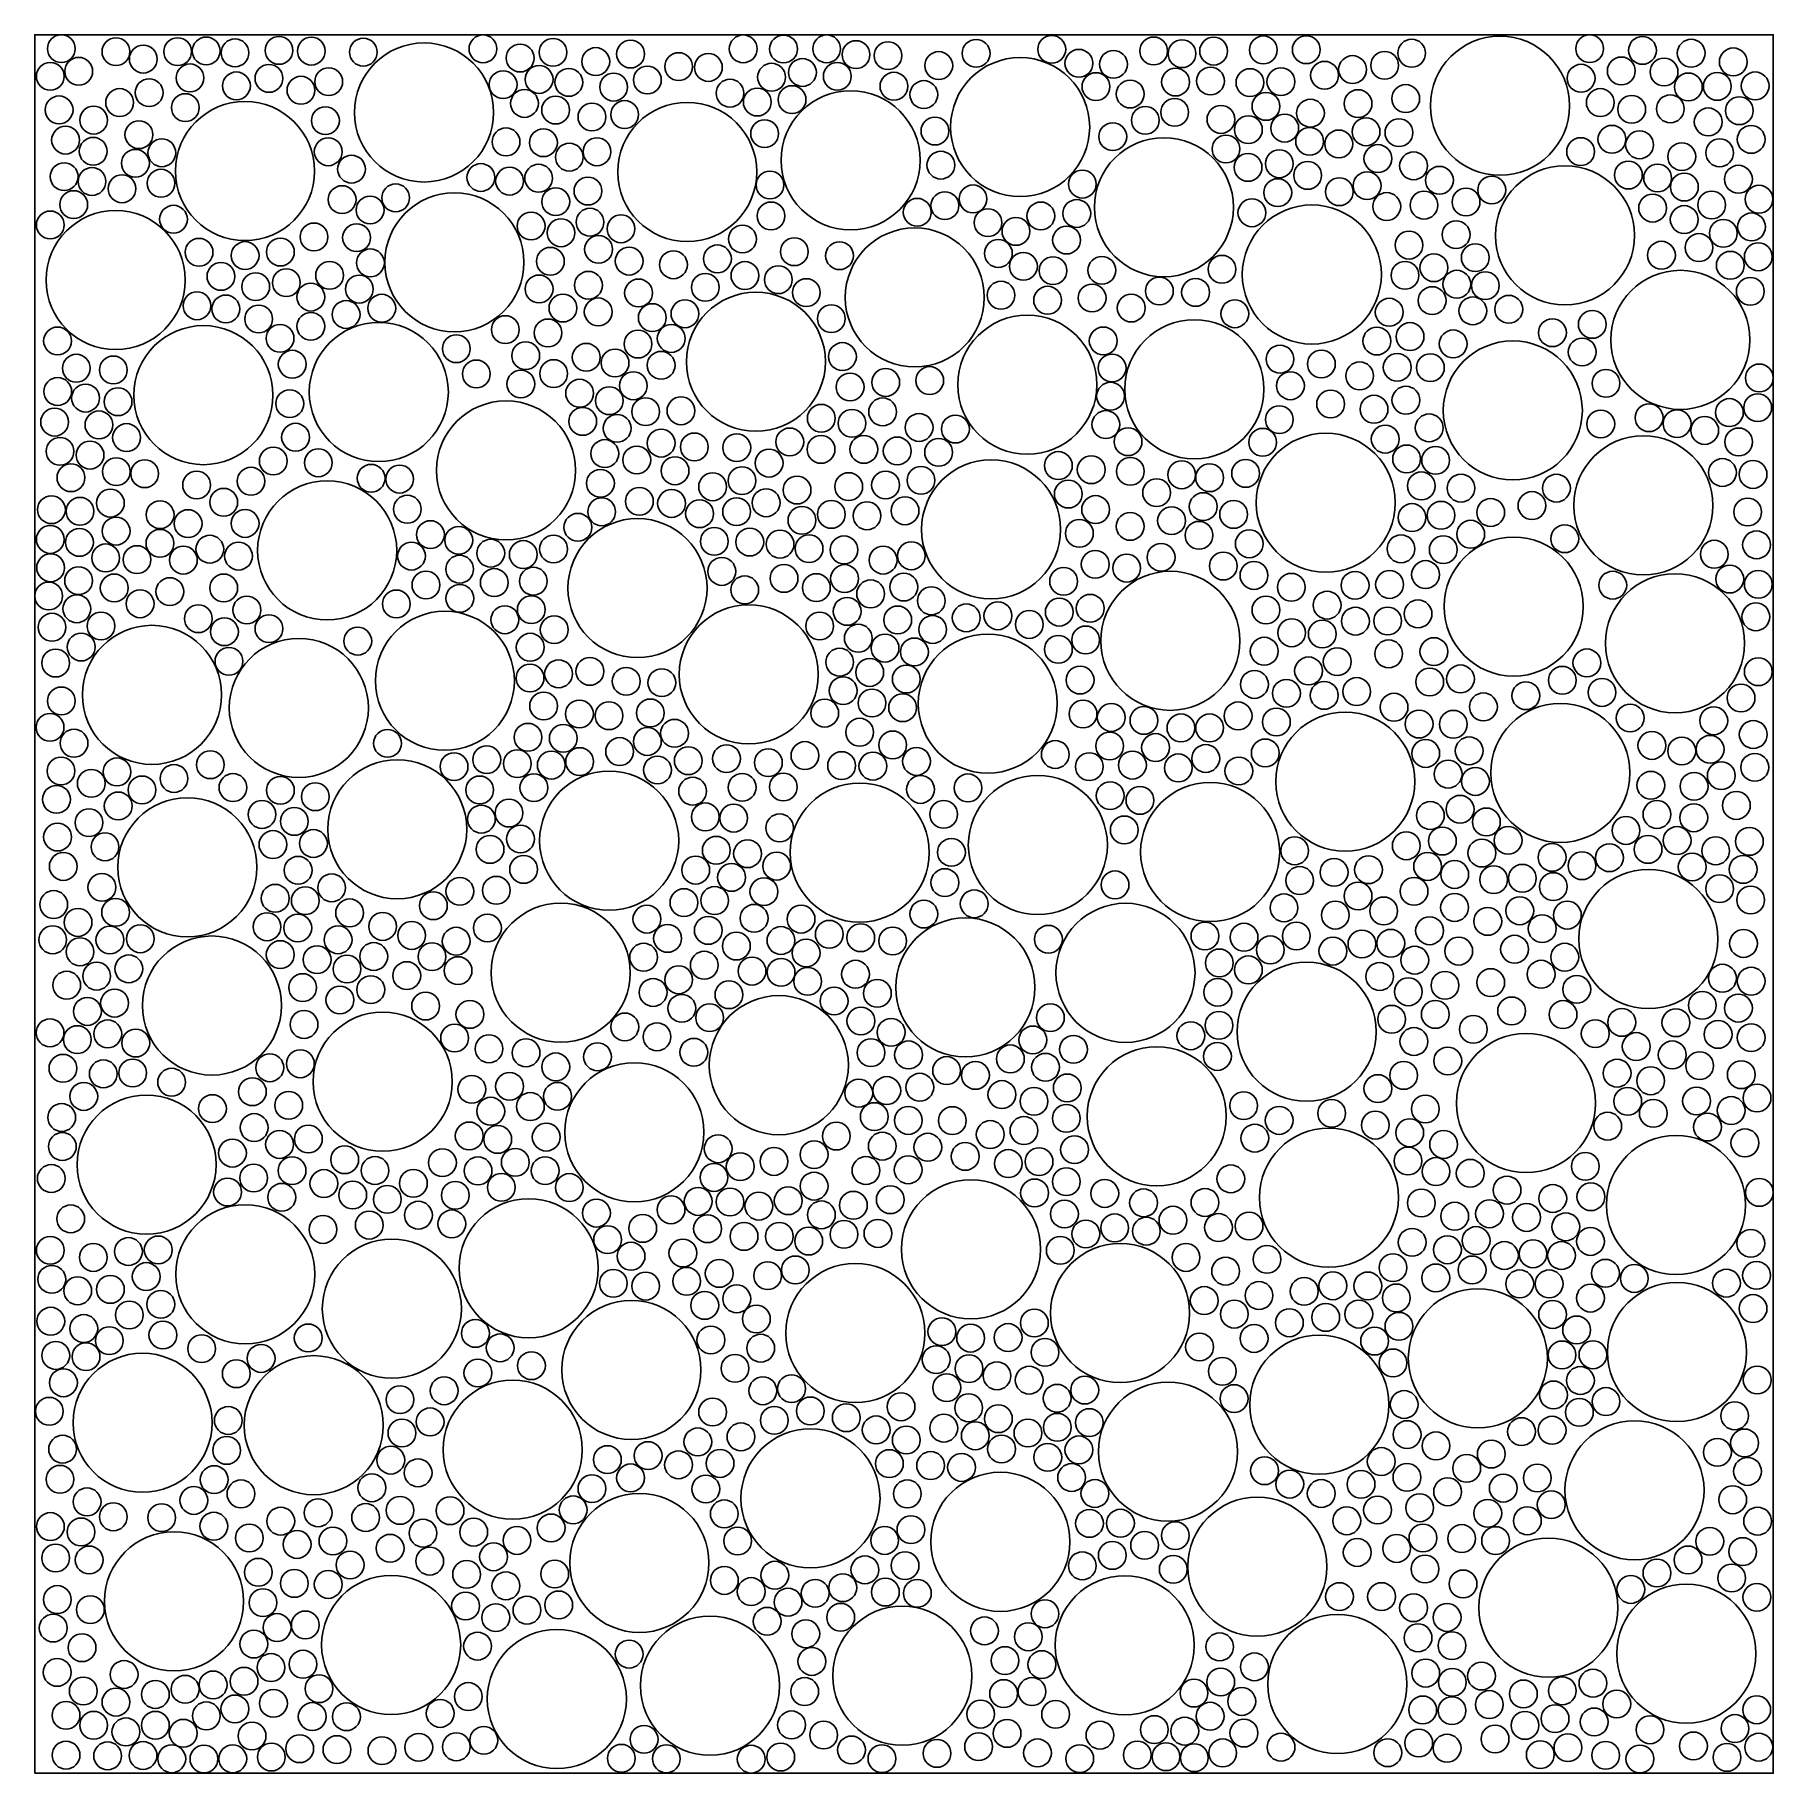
# Model space of a CAD drawing. Header units: metres. Extents: x 0 to 1000, y 0 to 1000.
import ezdxf

# ---------------------------------------------------------------- set-up
doc = ezdxf.new("R2010")
doc.units = ezdxf.units.M

msp = doc.modelspace()

# ---------------------------------------------------------------- linework, layer by layer
msp.add_lwpolyline([(0, 0), (1000, 0), (1000, 1000), (0, 1000), (0, 0)])
for centre, radius in [((15.3, 992), 8), ((46.7, 990.3), 8), ((62.4, 986), 8), ((82.2, 990.3), 8), ((98.6, 990.7), 8), ((115.2, 989.6), 8), ((140.5, 991), 8), ((159.1, 990.6), 8), ((189, 990), 8), ((223.9, 955.3), 40), ((257.8, 991.9), 8), ((279.2, 986.6), 8), ((298.1, 989.9), 8), ((322.7, 984.6), 8), ((342.7, 988.9), 8), ((407.5, 991.9), 8), ((430.7, 991.8), 8), ((455.5, 991.9), 8), ((472.4, 988.6), 8), ((490.8, 988), 8), ((520, 982.3), 8), ((541.5, 989.3), 8), ((585, 991.6), 8), ((600.6, 983.6), 8), ((620.5, 983), 8), ((643.6, 990.7), 8), ((659.9, 989.1), 8), ((678.1, 990.6), 8), ((706.7, 991.3), 8), ((731.4, 991.4), 8), ((776.5, 982.4), 8), ((792, 989.4), 8), ((842.8, 959.2), 40), ((894.4, 992), 8), ((924.8, 991), 8), ((952.8, 989.4), 8), ((977, 984.4), 8), ((8.9, 976.1), 8), ((25.3, 979), 8), ((89.3, 975.2), 8), ((134.7, 974.9), 8), ((169.1, 973), 8), ((290.1, 974.3), 8), ((307.2, 972.6), 8), ((352.4, 974), 8), ((370.4, 981.7), 8), ((387.5, 981.2), 8), ((423.8, 975.6), 8), ((441.6, 978.3), 8), ((461.6, 976.1), 8), ((566.8, 946.9), 40), ((656.2, 972.8), 8), ((676.3, 973.4), 8), ((699, 972.5), 8), ((716.8, 973), 8), ((741.9, 976.7), 8), ((758, 980), 8), ((889.5, 975), 8), ((912.6, 979.2), 8), ((937.2, 978.6), 8), ((65.8, 966.7), 8), ((116, 970.6), 8), ((153.1, 968.1), 8), ((269.4, 971.3), 8), ((333, 969.9), 8), ((399.9, 966.4), 8), ((435.6, 962.7), 8), ((494.2, 970.4), 8), ((511.4, 965.6), 8), ((610.4, 970.2), 8), ((630.1, 965.9), 8), ((788.6, 963.3), 8), ((951.2, 970), 8), ((967.8, 970.3), 8), ((989.6, 970.6), 8), ((14, 956.8), 8), ((48.8, 961), 8), ((86.6, 958.1), 8), ((120.9, 921.6), 40), ((281.7, 960.5), 8), ((299.6, 956.7), 8), ((320.5, 952.7), 8), ((339.3, 954.1), 8), ((375.3, 921.1), 40), ((415.6, 961.3), 8), ((469.3, 927.8), 40), ((655.7, 955.4), 8), ((708.2, 958.8), 8), ((733.8, 954.9), 8), ((761.2, 960.4), 8), ((900.5, 961), 8), ((918.6, 957.1), 8), ((940.8, 957.4), 8), ((980.5, 956.3), 8), ((33.9, 950.9), 8), ((59.9, 942.5), 8), ((167.2, 950.6), 8), ((419.8, 943.1), 8), ((517.8, 944.6), 8), ((638.8, 950.8), 8), ((682.3, 951.3), 8), ((698.1, 945.4), 8), ((719, 946.3), 8), ((765.8, 944.2), 8), ((784.7, 943.7), 8), ((962.6, 949.9), 8), ((17.7, 939.4), 8), ((33.6, 933), 8), ((73.1, 932.1), 8), ((168.8, 932.7), 8), ((271.1, 938.4), 8), ((292.6, 937.9), 8), ((323.4, 932.7), 8), ((649.5, 900.8), 40), ((620.1, 941.4), 8), ((685.2, 934.3), 8), ((733.3, 938.7), 8), ((750.1, 937.2), 8), ((889.2, 932.8), 8), ((907.2, 939.9), 8), ((923.1, 936.7), 8), ((969.2, 932.1), 8), ((987.3, 939.8), 8), ((57.9, 926.1), 8), ((182.2, 922.7), 8), ((307.5, 929.6), 8), ((521.2, 925), 8), ((697.9, 923.7), 8), ((715.9, 925.8), 8), ((772.6, 928.8), 8), ((793.1, 924.6), 8), ((947.4, 929.9), 8), ((16.9, 918.4), 8), ((32.9, 915.6), 8), ((72.6, 914.6), 8), ((256.6, 917.9), 8), ((273.1, 915.8), 8), ((289.8, 917.5), 8), ((422.9, 913.6), 8), ((602.6, 914.1), 8), ((732.2, 919.1), 8), ((766.4, 913.2), 8), ((808, 916.3), 8), ((880.2, 884.6), 40), ((916.7, 919.3), 8), ((933.5, 917.6), 8), ((948.9, 912.4), 8), ((980, 916.9), 8), ((22.4, 902.3), 8), ((50.2, 911.4), 8), ((176.8, 905.2), 8), ((207.6, 906.2), 8), ((299.7, 904), 8), ((318.2, 910.1), 8), ((539.7, 905.6), 8), ((715, 909.2), 8), ((750.4, 909.7), 8), ((799.1, 902), 8), ((823.3, 903.8), 8), ((838.1, 910.7), 8), ((964.6, 902.1), 8), ((991.8, 905.4), 8), ((79.8, 893.9), 8), ((192.9, 899.2), 8), ((241.4, 869.1), 40), ((319.4, 892.2), 8), ((423.5, 895.8), 8), ((507.6, 897.9), 8), ((523.5, 901.7), 8), ((578.7, 895.8), 8), ((599.4, 897.2), 8), ((700.1, 897.6), 8), ((734.6, 862.1), 40), ((777.7, 901.2), 8), ((930.6, 900.3), 8), ((948.8, 893.7), 8), ((8.9, 890.6), 8), ((46.5, 858.9), 40), ((160.6, 883.7), 8), ((185.1, 883.3), 8), ((285.5, 890), 8), ((302.7, 886.1), 8), ((337.2, 888.4), 8), ((407.1, 882.5), 8), ((548.3, 891.9), 8), ((564.4, 886.9), 8), ((817.6, 885), 8), ((971.3, 885.8), 8), ((987.5, 889.5), 8), ((94.5, 874.9), 8), ((121, 873), 8), ((141.3, 875), 8), ((324.3, 876.6), 8), ((436.9, 875.2), 8), ((462.9, 872.9), 8), ((506.2, 848.9), 40), ((554.3, 874.2), 8), ((593.5, 881.9), 8), ((790.5, 879), 8), ((935.7, 873.2), 8), ((957.3, 877.6), 8), ((991.4, 872.3), 8), ((193.1, 868.8), 8), ((296.6, 869.7), 8), ((341.9, 869.8), 8), ((367.4, 867.7), 8), ((392.7, 871.1), 8), ((568.7, 866.8), 8), ((585.7, 864.3), 8), ((613.8, 864.5), 8), ((682.9, 865.1), 8), ((804.8, 866), 8), ((828.6, 871.8), 8), ((975.3, 867.4), 8), ((107.1, 861), 8), ((127.1, 855.1), 8), ((144.7, 857.4), 8), ((169.6, 861.6), 8), ((186.7, 853.7), 8), ((290.1, 853.8), 8), ((318.5, 855.9), 8), ((385.7, 854.7), 8), ((408.5, 861.5), 8), ((427.7, 859.1), 8), ((646.9, 852.6), 8), ((788.2, 861.6), 8), ((818, 856.5), 8), ((834.4, 855.7), 8), ((946.6, 824.5), 40), ((986.8, 852.4), 8), ((93.3, 844.1), 8), ((109.9, 842.3), 8), ((158.8, 849.1), 8), ((199.6, 842.7), 8), ((303.8, 842.8), 8), ((347.3, 851.5), 8), ((414.8, 811.9), 40), ((443.8, 851.7), 8), ((555.8, 850.2), 8), ((582.6, 847.3), 8), ((608.2, 848.6), 8), ((630.7, 842.8), 8), ((667.7, 851.8), 8), ((803.8, 847.1), 8), ((847.9, 842.1), 8), ((128.8, 836.5), 8), ((158.8, 832.3), 8), ((179.1, 839.1), 8), ((324.1, 840.6), 8), ((355.2, 837.3), 8), ((374, 839.5), 8), ((458.2, 836.7), 8), ((690.3, 839.5), 8), ((779.1, 840.4), 8), ((827.2, 841.2), 8), ((895.9, 833.4), 8), ((13.1, 823.9), 8), ((97, 792.7), 40), ((141.1, 825.4), 8), ((197.9, 794.5), 40), ((270.7, 830.4), 8), ((295.2, 828.5), 8), ((347, 822.1), 8), ((366.1, 825.3), 8), ((570.9, 798.7), 40), ((614.6, 823.9), 8), ((667, 796.1), 40), ((772, 823.8), 8), ((791.1, 826.4), 8), ((815.9, 822.2), 8), ((873, 828.6), 8), ((242.5, 819.4), 8), ((282.4, 815.4), 8), ((317.2, 814.5), 8), ((464.6, 814.9), 8), ((716.3, 813.4), 8), ((850.2, 783.9), 40), ((890.1, 817.5), 8), ((23.9, 808.2), 8), ((45.2, 807.2), 8), ((148.1, 810.5), 8), ((254, 804.9), 8), ((298.5, 805.1), 8), ((333.8, 811.2), 8), ((360.3, 809.9), 8), ((619.7, 808.3), 8), ((740.1, 810.6), 8), ((762.1, 803.8), 8), ((783.7, 808.7), 8), ((802.8, 808.5), 8), ((992, 802.6), 8), ((13.2, 794.8), 8), ((279.6, 799.1), 8), ((313.4, 793.8), 8), ((344.3, 798.1), 8), ((469, 797.4), 8), ((489.5, 800), 8), ((514.8, 801.1), 8), ((618.8, 792.1), 8), ((722.3, 798.1), 8), ((903.8, 799.5), 8), ((29.2, 791), 8), ((47.9, 788.9), 8), ((146.7, 787.8), 8), ((330.5, 789.5), 8), ((351.4, 783.2), 8), ((371.7, 783.7), 8), ((487.7, 783.1), 8), ((745.4, 787.6), 8), ((770.4, 784.6), 8), ((788.7, 789.8), 8), ((974.8, 782.7), 8), ((991.1, 785.5), 8), ((11.4, 777.2), 8), ((36.9, 775.6), 8), ((271.1, 749.4), 40), ((315.2, 777.6), 8), ((335, 773.6), 8), ((452.4, 779.4), 8), ((470.1, 776.5), 8), ((508.7, 774.1), 8), ((529.6, 773.2), 8), ((616.1, 775.8), 8), ((715.9, 778.6), 8), ((802.1, 773.9), 8), ((900.8, 776.1), 8), ((928.6, 779.7), 8), ((944.7, 776.3), 8), ((960.6, 772.4), 8), ((52.8, 768.3), 8), ((150, 768.5), 8), ((360.3, 765.1), 8), ((379.4, 762.9), 8), ((403.8, 762.5), 8), ((434.3, 765.8), 8), ((628.9, 765.9), 8), ((706.3, 765.6), 8), ((742.6, 730.8), 40), ((776.8, 767.4), 8), ((980.1, 765.8), 8), ((14.5, 760.4), 8), ((31.8, 758.2), 8), ((137.2, 754.8), 8), ((163.1, 753.8), 8), ((327.9, 759.1), 8), ((346.3, 755.4), 8), ((422.4, 753.6), 8), ((452.3, 761.5), 8), ((476.9, 761.5), 8), ((496.1, 760.6), 8), ((519.9, 759.8), 8), ((588.8, 752.2), 8), ((789.1, 756), 8), ((805.8, 755.2), 8), ((925.3, 729.3), 40), ((20.8, 745.2), 8), ((46.9, 748.7), 8), ((63.2, 747.5), 8), ((124.4, 743.2), 8), ((193.5, 744.9), 8), ((209.9, 744.4), 8), ((325.4, 742), 8), ((368.3, 749.2), 8), ((406.8, 743.5), 8), ((509.8, 743.7), 8), ((550.1, 715.5), 40), ((607.7, 749.8), 8), ((630.2, 748.9), 8), ((659.7, 746.9), 8), ((675.8, 745.2), 8), ((696.5, 747.7), 8), ((970.8, 748.2), 8), ((988.4, 747.1), 8), ((93.1, 741), 8), ((168.2, 703.4), 40), ((389.9, 740), 8), ((438.5, 738.1), 8), ((468.2, 740.1), 8), ((489.4, 741), 8), ((594.5, 735.8), 8), ((645.3, 736.6), 8), ((797.6, 740.5), 8), ((820.4, 739.2), 8), ((875.3, 739.2), 8), ((9.6, 726.8), 8), ((26, 725.9), 8), ((43.5, 730.6), 8), ((72.1, 723.9), 8), ((108.7, 731.1), 8), ((214.3, 727.1), 8), ((326.1, 725.6), 8), ((347.8, 731.6), 8), ((366.3, 730.4), 8), ((382.4, 724.5), 8), ((403.7, 725.7), 8), ((420.7, 730.8), 8), ((458.2, 724.1), 8), ((478.7, 723.3), 8), ((500.6, 726.2), 8), ((610.2, 726.9), 8), ((672.1, 728.6), 8), ((689.6, 724.1), 8), ((792.2, 722.3), 8), ((808.9, 723.6), 8), ((837.5, 725.2), 8), ((861.2, 729.2), 8), ((985.3, 725.5), 8), ((46.8, 714.5), 8), ((88.2, 718.8), 8), ((121, 718.9), 8), ((227.6, 712.5), 8), ((312.4, 716.7), 8), ((346.7, 681.7), 40), ((441.3, 720.7), 8), ((600.9, 713.2), 8), ((630.1, 717.2), 8), ((653.9, 720.5), 8), ((669.7, 712.1), 8), ((826, 712.7), 8), ((8.9, 709.7), 8), ((25.7, 708), 8), ((72, 707.5), 8), ((100.7, 704.1), 8), ((243.9, 709.2), 8), ((298.4, 704.2), 8), ((390.9, 708.6), 8), ((411.3, 708.2), 8), ((428.7, 707), 8), ((445.4, 704.4), 8), ((465.5, 703.7), 8), ((698.6, 707.2), 8), ((785.9, 704.3), 8), ((810.2, 703.8), 8), ((850.7, 671.1), 40), ((880.1, 710.1), 8), ((990.4, 706.6), 8), ((9.1, 693.4), 8), ((40.8, 699.1), 8), ((58.8, 698.1), 8), ((85.5, 697.8), 8), ((117.2, 700.1), 8), ((216.7, 700.1), 8), ((244.4, 692.6), 8), ((262.3, 701.8), 8), ((281, 701), 8), ((488, 697.8), 8), ((504.2, 700.3), 8), ((610, 695.4), 8), ((628.1, 693.2), 8), ((647.9, 699.4), 8), ((683.7, 694.4), 8), ((966.1, 701.2), 8), ((25.2, 686), 8), ((225, 683.5), 8), ((264.3, 684.9), 8), ((286.8, 685.7), 8), ((395.2, 691.3), 8), ((431, 687.3), 8), ((449.6, 682), 8), ((465.8, 687.2), 8), ((499.9, 682.3), 8), ((591.8, 685.6), 8), ((653.2, 651.4), 40), ((701.3, 689), 8), ((722.8, 682.2), 8), ((759.5, 683.3), 8), ((779.3, 683.8), 8), ((800, 689.5), 8), ((907.7, 683.4), 8), ((943.5, 650), 40), ((975, 686.9), 8), ((991.4, 683.9), 8), ((8, 677.2), 8), ((45.7, 681.8), 8), ((60.6, 672.7), 8), ((77.7, 679.7), 8), ((108.7, 681.8), 8), ((208, 672.6), 8), ((244.5, 675.8), 8), ((408.4, 680.7), 8), ((480.8, 678.4), 8), ((515.7, 674.4), 8), ((24.2, 669.8), 8), ((94.1, 664.1), 8), ((122, 669.1), 8), ((270.4, 663.5), 8), ((285.6, 669.3), 8), ((410.7, 632.1), 40), ((467.3, 668.3), 8), ((496.4, 663.4), 8), ((535.8, 664.6), 8), ((554, 665.8), 8), ((589.3, 667.9), 8), ((607.1, 670.1), 8), ((708.2, 669.1), 8), ((743.4, 671.9), 8), ((759.7, 662.7), 8), ((778.2, 662.8), 8), ((795.7, 666.9), 8), ((990, 665.2), 8), ((9.9, 659.2), 8), ((67.4, 620.3), 40), ((38.1, 659.9), 8), ((109.1, 656.6), 8), ((134.7, 658.4), 8), ((235.9, 628.4), 40), ((298.8, 657.8), 8), ((451.5, 659.9), 8), ((473.7, 652.9), 8), ((516.5, 657.9), 8), ((572.1, 660.8), 8), ((723, 656), 8), ((740.6, 655.3), 8), ((26.7, 647.8), 8), ((151.9, 612.8), 40), ((185.8, 651.2), 8), ((285, 647.7), 8), ((489.1, 647.2), 8), ((506, 645), 8), ((548.2, 615.3), 40), ((588.8, 646.5), 8), ((604.5, 651.9), 8), ((707.2, 645.4), 8), ((778.8, 643.9), 8), ((804.8, 645.2), 8), ((12, 638.6), 8), ((111.7, 639.6), 8), ((301.3, 632.4), 8), ((319.3, 633.8), 8), ((463, 639.1), 8), ((480.3, 633.2), 8), ((732.7, 634.1), 8), ((749.2, 639.4), 8), ((892.8, 638.7), 8), ((991.4, 633.6), 8), ((284.9, 630), 8), ((340.2, 628.1), 8), ((360.7, 627.3), 8), ((465, 622.7), 8), ((501.3, 629.4), 8), ((601.3, 628.8), 8), ((701.6, 626.3), 8), ((760.4, 622.2), 8), ((802.4, 627.7), 8), ((820.1, 629.5), 8), ((878.7, 628.7), 8), ((15.3, 616.8), 8), ((292.7, 613.9), 8), ((481.6, 615.6), 8), ((499.2, 612.9), 8), ((720, 621.2), 8), ((741.7, 620), 8), ((781.9, 613.2), 8), ((833.3, 613.4), 8), ((857.7, 619.8), 8), ((901.5, 621.7), 8), ((981.5, 618.5), 8), ((313.3, 609.3), 8), ((330.3, 608.3), 8), ((354.1, 609.9), 8), ((454.4, 609.8), 8), ((603, 609.3), 8), ((619.2, 607.3), 8), ((638, 605.6), 8), ((692.2, 608.2), 8), ((714.2, 604.7), 8), ((753.8, 570.4), 40), ((796.3, 603.5), 8), ((816, 603.4), 8), ((877.5, 575.4), 40), ((917.7, 607), 8), ((965.8, 605.4), 8), ((8.8, 601.6), 8), ((22.6, 592.5), 8), ((202.9, 592.4), 8), ((283.7, 595.9), 8), ((304, 595.3), 8), ((352.4, 593.5), 8), ((368, 598.2), 8), ((474.5, 598.8), 8), ((659.3, 601.3), 8), ((675.8, 601.3), 8), ((988.5, 597.5), 8), ((260, 583), 8), ((336.4, 587.7), 8), ((375.9, 582.4), 8), ((397.9, 583.6), 8), ((443, 585.4), 8), ((493.5, 591.5), 8), ((507.2, 582), 8), ((587, 586), 8), ((618.3, 590.9), 8), ((644.7, 590), 8), ((673.6, 583.7), 8), ((707.8, 586.9), 8), ((800.1, 586.6), 8), ((825.1, 588.1), 8), ((930.2, 591.2), 8), ((947.4, 588), 8), ((963.7, 589), 8), ((15.1, 576.5), 8), ((47.3, 576), 8), ((80.1, 572.2), 8), ((101, 580.1), 8), ((208.5, 543), 40), ((241.2, 579), 8), ((277.6, 580.7), 8), ((297.1, 579.9), 8), ((313.4, 581.9), 8), ((358.2, 577.1), 8), ((422, 581.3), 8), ((464.1, 579.6), 8), ((482.1, 579.3), 8), ((606.6, 579), 8), ((631.4, 579.9), 8), ((657.8, 578.3), 8), ((692.6, 576.5), 8), ((813, 574.7), 8), ((970.1, 573.8), 8), ((989.4, 578.6), 8), ((32.5, 569.4), 8), ((61.7, 565.6), 8), ((114, 567), 8), ((141.3, 565.4), 8), ((255.9, 565.6), 8), ((287.1, 566.9), 8), ((330.4, 536.4), 40), ((378.4, 564.9), 8), ((406.9, 567.1), 8), ((430.6, 567.3), 8), ((509.5, 565.9), 8), ((536.8, 566.8), 8), ((577, 533.9), 40), ((618.6, 562.3), 8), ((828.7, 570.5), 8), ((929.6, 568.3), 8), ((954.5, 567.7), 8), ((12.5, 560.2), 8), ((48, 556.4), 8), ((87.8, 521.1), 40), ((161.4, 561.7), 8), ((272.8, 552.3), 8), ((474.5, 529.6), 40), ((635.7, 559.6), 8), ((676.1, 529.9), 40), ((819.9, 554.5), 8), ((978.8, 556.7), 8), ((31.2, 546.8), 8), ((130.7, 551.5), 8), ((149.3, 547.5), 8), ((256.9, 548.8), 8), ((385.7, 550.1), 8), ((402, 549.4), 8), ((428.5, 543.8), 8), ((522.8, 551.6), 8), ((626.7, 542.6), 8), ((802.8, 550.9), 8), ((835, 547.2), 8), ((915.3, 542.3), 8), ((933.1, 551.5), 8), ((954.3, 549.6), 8), ((13.1, 538.5), 8), ((40.4, 532.9), 8), ((137, 534.2), 8), ((160.3, 534.8), 8), ((279.4, 537.4), 8), ((788.9, 533.5), 8), ((809.7, 536.2), 8), ((847.5, 536.6), 8), ((944.7, 536.5), 8), ((986.3, 536), 8), ((261.9, 531.4), 8), ((392, 530.9), 8), ((410, 528.9), 8), ((527.3, 529.7), 8), ((724.7, 530.6), 8), ((832.4, 529.3), 8), ((872.8, 526.8), 8), ((905.8, 526.6), 8), ((928, 531.4), 8), ((966.9, 530.6), 8), ((16.4, 521.6), 8), ((151.5, 519.4), 8), ((281.2, 519.9), 8), ((380.2, 519.5), 8), ((400.8, 515.3), 8), ((426.8, 521.8), 8), ((523.5, 512.3), 8), ((727.6, 513.5), 8), ((747.4, 518.2), 8), ((767.2, 519.7), 8), ((801.2, 521.6), 8), ((816.8, 517), 8), ((839.2, 514), 8), ((855.7, 514.8), 8), ((890, 522), 8), ((953.4, 521.3), 8), ((982.7, 519.9), 8), ((38.6, 509.6), 8), ((138.3, 503.3), 8), ((170.8, 509.3), 8), ((244.5, 507.3), 8), ((265.5, 507.9), 8), ((391.1, 502), 8), ((419.4, 507.1), 8), ((621.4, 511), 8), ((761.2, 504.6), 8), ((793.4, 507.3), 8), ((873.5, 510), 8), ((928.2, 479.9), 40), ((969.2, 508.8), 8), ((987, 502.3), 8), ((10.9, 499.7), 8), ((46.5, 495.2), 8), ((155.6, 501.9), 8), ((181.1, 494.9), 8), ((229.3, 499), 8), ((302.5, 460.5), 40), ((373.4, 500.8), 8), ((511.4, 494.2), 8), ((540.4, 500.1), 8), ((627.4, 460.4), 40), ((718.6, 497.8), 8), ((748.1, 493.6), 8), ((775.9, 496), 8), ((816.7, 498), 8), ((854.2, 496.1), 8), ((881.6, 493.6), 8), ((24.9, 489.4), 8), ((133.6, 486.9), 8), ((151.3, 486.2), 8), ((200.1, 487.1), 8), ((260.4, 486.2), 8), ((352.1, 491.3), 8), ((387.4, 484.8), 8), ((413.8, 491.8), 8), ((440.8, 491.3), 8), ((457, 482.6), 8), ((535.3, 452), 40), ((802.3, 484.6), 8), ((835.8, 490), 8), ((867.1, 485.8), 8), ((10.3, 479.4), 8), ((26, 472.5), 8), ((43.2, 479.3), 8), ((60.7, 480), 8), ((101.9, 441.6), 40), ((174.5, 479.4), 8), ((216.8, 481.9), 8), ((242.4, 478.6), 8), ((364, 480.2), 8), ((403.6, 475.8), 8), ((429.2, 479), 8), ((475.1, 480.6), 8), ((493.5, 478.7), 8), ((583.1, 479.7), 8), ((673.1, 481.6), 8), ((695.6, 480.9), 8), ((710.7, 473.6), 8), ((725.7, 481.6), 8), ((746.7, 472.9), 8), ((763.4, 477), 8), ((780, 477.4), 8), ((819.1, 472.9), 8), ((851.2, 474), 8), ((982.9, 477.3), 8), ((54.1, 462.7), 8), ((141.2, 470.9), 8), ((162.4, 468), 8), ((179.6, 462.6), 8), ((195, 469.8), 8), ((228.5, 469.7), 8), ((350.2, 469.4), 8), ((385.1, 464.8), 8), ((443.7, 471.8), 8), ((681.4, 466.1), 8), ((698.1, 462.1), 8), ((793.8, 467.7), 8), ((880.1, 469.4), 8), ((18.4, 453.3), 8), ((35.6, 458.5), 8), ((214, 458.8), 8), ((243.5, 461.7), 8), ((370.4, 456.4), 8), ((412.6, 461.4), 8), ((429.3, 460.7), 8), ((444.6, 455.5), 8), ((472.1, 459.6), 8), ((731.6, 426.5), 40), ((773.6, 458.3), 8), ((811.2, 453.2), 8), ((837.5, 454.8), 8), ((866.5, 459.6), 8), ((970.8, 457.3), 8), ((987.3, 455.6), 8), ((45.9, 443), 8), ((154.1, 451.9), 8), ((175.5, 444.8), 8), ((193.3, 450.7), 8), ((355.7, 449.1), 8), ((399.3, 447.8), 8), ((459.8, 444.2), 8), ((484.7, 448.6), 8), ((680.5, 449.2), 8), ((790.1, 449.5), 8), ((887, 450.9), 8), ((30.3, 438.2), 8), ((224.8, 441.3), 8), ((250.3, 436.5), 8), ((372.2, 440), 8), ((388.2, 434.6), 8), ((428, 407.3), 40), ((475.2, 432.7), 8), ((584.2, 434.6), 8), ((780.5, 433.7), 8), ((805.6, 436.5), 8), ((849.5, 438.5), 8), ((879.1, 436.4), 8), ((959.2, 441.7), 8), ((980, 440.1), 8), ((8.8, 425.9), 8), ((42, 425.3), 8), ((154.9, 430.7), 8), ((200.1, 397.8), 40), ((241.5, 422.9), 8), ((339.4, 429.3), 8), ((357.9, 423.6), 8), ((492.6, 426.2), 8), ((665, 424.2), 8), ((681.2, 430.2), 8), ((827.5, 427.9), 8), ((897.6, 425.4), 8), ((912.9, 431.9), 8), ((944, 431.7), 8), ((968.3, 425), 8), ((987.3, 423.1), 8), ((24.5, 422), 8), ((58.1, 420), 8), ((261.3, 416.7), 8), ((282.6, 414.4), 8), ((323.7, 412.1), 8), ((379.1, 414.7), 8), ((481, 414.5), 8), ((502.6, 413.2), 8), ((574.1, 421.8), 8), ((597.5, 416.4), 8), ((680.3, 412.3), 8), ((793.3, 420.9), 8), ((857.8, 385.5), 40), ((921.2, 418), 8), ((941.9, 413.2), 8), ((16.2, 405.5), 8), ((39.4, 402.3), 8), ((56.3, 402.8), 8), ((135.2, 405.8), 8), ((152.8, 408.1), 8), ((299.7, 406.3), 8), ((524.5, 404.2), 8), ((561.2, 410.9), 8), ((581.4, 406.1), 8), ((645.4, 377.9), 40), ((812.8, 409.7), 8), ((910.2, 402.7), 8), ((957.7, 407), 8), ((78.7, 397.5), 8), ((251.4, 393.4), 8), ((273.1, 395.1), 8), ((344.9, 368.7), 40), ((490.1, 392.7), 8), ((509.1, 394.6), 8), ((541.1, 401.4), 8), ((593.9, 394.2), 8), ((772.6, 393.8), 8), ((787.4, 401.4), 8), ((929.5, 398.3), 8), ((981.6, 401.8), 8), ((28.2, 389.3), 8), ((64.3, 350.1), 40), ((102.2, 382.3), 8), ((125.2, 392), 8), ((146.1, 384.2), 8), ((285.1, 383.5), 8), ((300.7, 389.4), 8), ((474, 391.2), 8), ((556.3, 390.4), 8), ((574.8, 386.5), 8), ((695.4, 384), 8), ((799.9, 382.1), 8), ((916.3, 386.5), 8), ((955.9, 386.7), 8), ((990.7, 388.4), 8), ((15.5, 377.2), 8), ((262.3, 380.8), 8), ((482.9, 377.7), 8), ((502.5, 375.5), 8), ((527.8, 375.4), 8), ((593.4, 376.7), 8), ((715.8, 375.5), 8), ((746, 379.6), 8), ((771.1, 372.8), 8), ((904.8, 372.2), 8), ((931, 379.6), 8), ((975.8, 381.2), 8), ((126.2, 371.4), 8), ((157.4, 364.8), 8), ((249.9, 366.6), 8), ((266.3, 364.6), 8), ((294.2, 365.9), 8), ((461.1, 366.5), 8), ((549.6, 367.4), 8), ((569, 369.7), 8), ((701.8, 365.3), 8), ((744.4, 331.1), 40), ((790.9, 368.4), 8), ((962.2, 371.7), 8), ((983.7, 362.6), 8), ((15.9, 360.5), 8), ((113.7, 356.7), 8), ((140.8, 361.7), 8), ((178.3, 352.9), 8), ((393.1, 359.2), 8), ((448.3, 355.8), 8), ((487.5, 360.7), 8), ((513.7, 360.1), 8), ((535.2, 354.8), 8), ((598.1, 358.7), 8), ((789.9, 352.2), 8), ((810.4, 361.7), 8), ((944.1, 326.9), 40), ((9.5, 342.1), 8), ((125.9, 342.4), 8), ((148, 346.6), 8), ((195.7, 346.7), 8), ((234.5, 351.2), 8), ((255, 346.5), 8), ((276.4, 351.4), 8), ((293.6, 346.6), 8), ((390.7, 342.7), 8), ((405.8, 348.9), 8), ((425.2, 351.9), 8), ((478.1, 346.7), 8), ((502.4, 347.1), 8), ((560, 350.7), 8), ((577.7, 351.8), 8), ((806, 346.1), 8), ((825.7, 345.1), 8), ((891.9, 349.1), 8), ((110.9, 334.3), 8), ((166.3, 339.2), 8), ((182.9, 332.6), 8), ((217.8, 339.3), 8), ((241.9, 332.4), 8), ((268.4, 337), 8), ((307.5, 336.9), 8), ((448.3, 337.7), 8), ((538.5, 301.4), 40), ((575.1, 333.8), 8), ((593.4, 340.3), 8), ((615.5, 333.5), 8), ((688, 341.9), 8), ((846.9, 335.4), 8), ((992, 334.1), 8), ((142.1, 331.3), 8), ((202.8, 330.1), 8), ((284.1, 290.5), 40), ((323.1, 322.2), 8), ((366, 324.1), 8), ((381.6, 328.9), 8), ((399.9, 328.6), 8), ((416.5, 326.2), 8), ((433.4, 329.3), 8), ((470.9, 326.7), 8), ((492.1, 329.9), 8), ((637.8, 328.1), 8), ((673.1, 328.3), 8), ((797.6, 328), 8), ((873.2, 330.6), 8), ((895.1, 331.6), 8), ((20.7, 318.9), 8), ((121.1, 287), 40), ((165.8, 312.8), 8), ((192.4, 315.3), 8), ((220.7, 321), 8), ((239.9, 316), 8), ((349.7, 313.4), 8), ((387, 313.2), 8), ((452.5, 321.2), 8), ((592.3, 321.7), 8), ((621.2, 313.7), 8), ((654.7, 318.1), 8), ((680.9, 313.9), 8), ((698.5, 314.8), 8), ((816.8, 320.4), 8), ((836.8, 321.8), 8), ((858.1, 319.7), 8), ((880.7, 314.3), 8), ((329.5, 306.9), 8), ((408, 308.8), 8), ((428.3, 308.8), 8), ((445.2, 306.1), 8), ((465.5, 310), 8), ((485, 310.5), 8), ((604.6, 310.2), 8), ((639.4, 311.8), 8), ((792.3, 305.4), 8), ((829.1, 306.4), 8), ((894.9, 305.9), 8), ((987.1, 304.8), 8), ((8.9, 300.8), 8), ((33.7, 296.7), 8), ((53.9, 300.1), 8), ((71, 301), 8), ((205.4, 267.2), 40), ((343, 297.4), 8), ((372.8, 299.2), 8), ((589.9, 300.8), 8), ((624.3, 264.7), 40), ((662.2, 296.7), 8), ((708.8, 295.6), 8), ((812.6, 301.1), 8), ((845.4, 297.8), 8), ((861.8, 298.8), 8), ((878.2, 297.8), 8), ((9.8, 284.1), 8), ((64.1, 285.7), 8), ((375, 283), 8), ((393.7, 287.5), 8), ((421.6, 286.2), 8), ((437.5, 289.5), 8), ((472, 253.2), 40), ((685, 288.8), 8), ((781.3, 290.8), 8), ((805.9, 284.9), 8), ((826.8, 289.5), 8), ((903.5, 287.6), 8), ((920.1, 284.6), 8), ((990.4, 286.4), 8), ((24.7, 277.5), 8), ((43.5, 278.3), 8), ((332.8, 281.8), 8), ((351.4, 280.2), 8), ((403.8, 272.9), 8), ((704.2, 274.8), 8), ((730.2, 277.2), 8), ((746.7, 280.4), 8), ((766.8, 280.3), 8), ((783.2, 273.4), 8), ((854.2, 281.5), 8), ((871.1, 281.5), 8), ((894.9, 273.3), 8), ((944.6, 242.3), 40), ((973.1, 281.9), 8), ((54.4, 263.6), 8), ((72.5, 269.7), 8), ((343.2, 232), 40), ((385.4, 269.1), 8), ((672.7, 271.9), 8), ((690, 264.1), 8), ((742.6, 262.2), 8), ((761.6, 264.1), 8), ((830.1, 238.7), 40), ((873.1, 263.9), 8), ((988.4, 267.3), 8), ((9.2, 260), 8), ((28.2, 255.8), 8), ((73.7, 252.1), 8), ((253.5, 253), 8), ((415.1, 261.3), 8), ((521.8, 254), 8), ((575, 259), 8), ((721.7, 259.1), 8), ((784.7, 257.1), 8), ((886.9, 255), 8), ((42.9, 248.8), 8), ((96, 244.2), 8), ((157.3, 250.4), 8), ((267.7, 244.7), 8), ((388.9, 249.2), 8), ((417.6, 244.5), 8), ((538.3, 250.3), 8), ((559.9, 250.6), 8), ((581.1, 242.1), 8), ((670, 245.2), 8), ((701.4, 250.1), 8), ((738.9, 212), 40), ((770.7, 248.6), 8), ((12.1, 240.3), 8), ((29.5, 239.6), 8), ((62, 201.6), 40), ((160.5, 200.2), 40), ((130.2, 238.6), 8), ((285.7, 234.4), 8), ((402.8, 232.9), 8), ((518.5, 237.9), 8), ((537.4, 232.7), 8), ((781.3, 236), 8), ((878.5, 240.6), 8), ((896.3, 240.7), 8), ((16.5, 224.6), 8), ((115.9, 229.8), 8), ((254.9, 230.2), 8), ((553.5, 228.6), 8), ((572, 226.1), 8), ((683.1, 231.2), 8), ((889.1, 225.9), 8), ((990.8, 226.2), 8), ((210.1, 214.9), 8), ((235.5, 220), 8), ((274.9, 186.1), 40), ((418.8, 220), 8), ((435.3, 221.2), 8), ((524.6, 221.8), 8), ((588.1, 215.7), 8), ((604, 220.4), 8), ((651.9, 185), 40), ((689.9, 215.5), 8), ((787.7, 212.1), 8), ((873.6, 217.6), 8), ((903.8, 213.8), 8), ((8.4, 208.2), 8), ((111.3, 202.9), 8), ((227.4, 202.1), 8), ((389.9, 207.8), 8), ((425.4, 203), 8), ((446.1, 208.4), 8), ((466.8, 204.5), 8), ((498.3, 210.8), 8), ((537.2, 210.2), 8), ((554.3, 203.9), 8), ((888.5, 207.6), 8), ((977.8, 205.6), 8), ((211.2, 195.7), 8), ((406.2, 193.5), 8), ((484, 197.5), 8), ((522.9, 198.5), 8), ((541, 194.1), 8), ((571.3, 195.7), 8), ((588.2, 199), 8), ((606.6, 201.7), 8), ((789.4, 194.8), 8), ((855.2, 196.5), 8), ((872.8, 197.3), 8), ((920.2, 162.8), 40), ((16, 186.4), 8), ((110.4, 185.7), 8), ((352.8, 182.7), 8), ((381.4, 190.6), 8), ((446.2, 158.1), 40), ((501.3, 191.7), 8), ((556.1, 186.5), 8), ((600.6, 186), 8), ((806, 188.3), 8), ((837.8, 183.6), 8), ((967.9, 184.6), 8), ((983.5, 190), 8), ((204.8, 180.1), 8), ((220.5, 172.8), 8), ((329.4, 180.4), 8), ((370.3, 177.4), 8), ((394.2, 178.2), 8), ((491.6, 178.1), 8), ((515.3, 177), 8), ((533.1, 175.9), 8), ((582.7, 181.7), 8), ((707.4, 174), 8), ((774.5, 179.3), 8), ((823.7, 175.4), 8), ((985.2, 173.6), 8), ((14.5, 169.1), 8), ((103.2, 168.9), 8), ((193.9, 164.2), 8), ((320.5, 163.7), 8), ((342.7, 169.9), 8), ((386, 163.5), 8), ((555.4, 133.1), 40), ((596.4, 170.1), 8), ((721.9, 166.3), 8), ((762.9, 166.2), 8), ((789.3, 170.2), 8), ((844.7, 164), 8), ((864.3, 169.8), 8), ((30.1, 156.1), 8), ((91.5, 156.9), 8), ((118.6, 160.7), 8), ((347.8, 121), 40), ((501.9, 160.7), 8), ((609.8, 160.9), 8), ((740, 160.9), 8), ((796.6, 152.7), 8), ((812.7, 161.9), 8), ((872.3, 154.5), 8), ((976.7, 157.3), 8), ((45.2, 147.5), 8), ((73, 147), 8), ((103, 142.1), 8), ((141.5, 145), 8), ((163, 149.8), 8), ((190.3, 147.1), 8), ((210.1, 151.2), 8), ((238.9, 151), 8), ((309.7, 151.5), 8), ((396.6, 149.2), 8), ((606.7, 143.7), 8), ((624.5, 143.8), 8), ((703.2, 118.8), 40), ((754.7, 145.2), 8), ((772.4, 151.4), 8), ((835.8, 149.5), 8), ((858.6, 145.2), 8), ((991, 145), 8), ((9, 141.9), 8), ((26.6, 138.8), 8), ((123.4, 135.3), 8), ((171.5, 133.6), 8), ((223.3, 138.1), 8), ((252.5, 138.7), 8), ((277.4, 133.9), 8), ((297, 141.1), 8), ((404.3, 133.6), 8), ((488.9, 133.9), 8), ((504, 140.1), 8), ((656.1, 136.7), 8), ((798.5, 135.3), 8), ((820.8, 135), 8), ((840.3, 133.8), 8), ((963.5, 133.4), 8), ((12, 123.8), 8), ((31.3, 122.7), 8), ((80.1, 98.9), 40), ((150.9, 131.6), 8), ((204.4, 129.4), 8), ((227.2, 122), 8), ((263.9, 124.5), 8), ((619.8, 125.3), 8), ((638.4, 131.1), 8), ((760.7, 127), 8), ((783.4, 129.3), 8), ((870.7, 95.2), 40), ((951, 122.7), 8), ((982.4, 127.5), 8), ((128.6, 115.6), 8), ((181.4, 119.8), 8), ((248.4, 114.4), 8), ((299.1, 114.6), 8), ((425.7, 113.9), 8), ((477.5, 117), 8), ((500.6, 119.4), 8), ((602.6, 119.3), 8), ((654.9, 117.3), 8), ((799.7, 117.5), 8), ((933.1, 115.2), 8), ((976.1, 112.3), 8), ((149.3, 109.2), 8), ((168.8, 108.6), 8), ((205, 73.8), 40), ((271, 107.8), 8), ((396.7, 110.9), 8), ((412.1, 104.5), 8), ((448.9, 103.5), 8), ((464.8, 106.7), 8), ((489.3, 104.2), 8), ((507.7, 103.5), 8), ((627, 73.6), 40), ((821.6, 108.9), 8), ((918.1, 105.7), 8), ((13, 99.9), 8), ((32, 94.1), 8), ((131.3, 98.1), 8), ((247.8, 96.2), 8), ((283.1, 93.8), 8), ((301.4, 96.8), 8), ((433.3, 98.4), 8), ((750.5, 101.6), 8), ((774.7, 101.6), 8), ((793.1, 95.2), 8), ((950, 68.8), 40), ((990.6, 101.2), 8), ((10.6, 83.5), 8), ((139.4, 83.8), 8), ((155.6, 85.3), 8), ((265.2, 89.5), 8), ((388.4, 50.4), 40), ((421.3, 87.4), 8), ((463.6, 89.7), 8), ((499, 56.1), 40), ((581.1, 91.7), 8), ((749.3, 51.3), 40), ((812.4, 89.6), 8), ((27.2, 72.2), 8), ((126, 74.3), 8), ((254.7, 73.1), 8), ((300.3, 42.7), 40), ((443.5, 80.2), 8), ((546.3, 81.9), 8), ((571.5, 78.5), 8), ((681.6, 72.7), 8), ((795.7, 77.9), 8), ((815.2, 73.4), 8), ((154.3, 62.7), 8), ((341.9, 68.5), 8), ((447, 64.3), 8), ((558.1, 64.8), 8), ((579.3, 62.5), 8), ((12.9, 58), 8), ((51.4, 56.8), 8), ((120.4, 52.9), 8), ((135.9, 60.8), 8), ((682.2, 52.5), 8), ((701.6, 61.2), 8), ((800.1, 57.6), 8), ((815.4, 52.3), 8), ((832.2, 55.9), 8), ((27.9, 47.3), 8), ((69.4, 45.3), 8), ((86.5, 48.3), 8), ((102.6, 50.8), 8), ((163.5, 48.6), 8), ((249.4, 44.1), 8), ((442.9, 47), 8), ((557.3, 45.8), 8), ((573.6, 47), 8), ((666.8, 46.1), 8), ((856.3, 45.6), 8), ((878.7, 47.4), 8), ((896.3, 51.8), 8), ((18, 33.3), 8), ((46.7, 40.9), 8), ((98.7, 33), 8), ((115.1, 37), 8), ((137.3, 40.2), 8), ((159.6, 32.6), 8), ((179.3, 32.5), 8), ((233.2, 34.4), 8), ((544.1, 34), 8), ((587.2, 33.9), 8), ((676.1, 32.8), 8), ((694.3, 41.3), 8), ((798.4, 36.4), 8), ((815.2, 36), 8), ((836.7, 39.5), 8), ((910, 39.8), 8), ((990.5, 36.5), 8), ((33.9, 27.6), 8), ((52.4, 23.8), 8), ((69.4, 27.6), 8), ((85.4, 23), 8), ((435.3, 27.8), 8), ((559.3, 22.9), 8), ((644, 25.1), 8), ((661.5, 24.2), 8), ((695.5, 23.1), 8), ((857.2, 27.5), 8), ((874.5, 31.4), 8), ((897, 29.5), 8), ((929.1, 25), 8), ((978, 25.7), 8), ((125, 21.4), 8), ((152.4, 14.1), 8), ((173.8, 13.6), 8), ((199.7, 13), 8), ((220.9, 14.9), 8), ((242.5, 15.2), 8), ((258.3, 18.9), 8), ((350.5, 19.5), 8), ((453.8, 22), 8), ((469.8, 13.4), 8), ((542.9, 15.3), 8), ((612.7, 21.9), 8), ((716.9, 15), 8), ((796.1, 17.4), 8), ((812.4, 14.4), 8), ((840, 19.7), 8), ((881.9, 14.7), 8), ((954.1, 15.7), 8), ((991.7, 15), 8), ((18, 10.4), 8), ((41.9, 10), 8), ((62.3, 10.2), 8), ((78.8, 8.3), 8), ((97.3, 8.2), 8), ((113.9, 8.3), 8), ((136.1, 9.3), 8), ((337.4, 8.6), 8), ((363.3, 8.3), 8), ((412.1, 8.1), 8), ((429.1, 9.3), 8), ((487.3, 8.4), 8), ((519, 11.4), 8), ((576.8, 11.7), 8), ((601.1, 8.4), 8), ((634.2, 10.5), 8), ((650.7, 9.5), 8), ((667, 8.9), 8), ((683.3, 11.7), 8), ((778.3, 11.8), 8), ((866, 10.7), 8), ((903.6, 10.3), 8), ((923.3, 8.2), 8), ((973.4, 9.1), 8)]:
    msp.add_circle(centre, radius)

doc.saveas('drawing.dxf')
